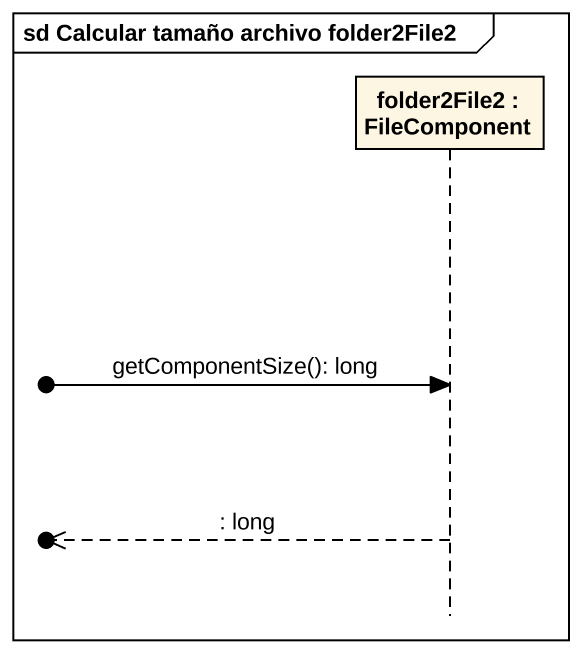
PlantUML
@startuml
mainframe sd Calcular tamaño archivo folder2File2
hide footbox
participant "folder2File2 : FileComponent" as folder2File2

[o-> folder2File2 : getComponentSize(): long
[o<<-- folder2File2 : : long
@enduml
